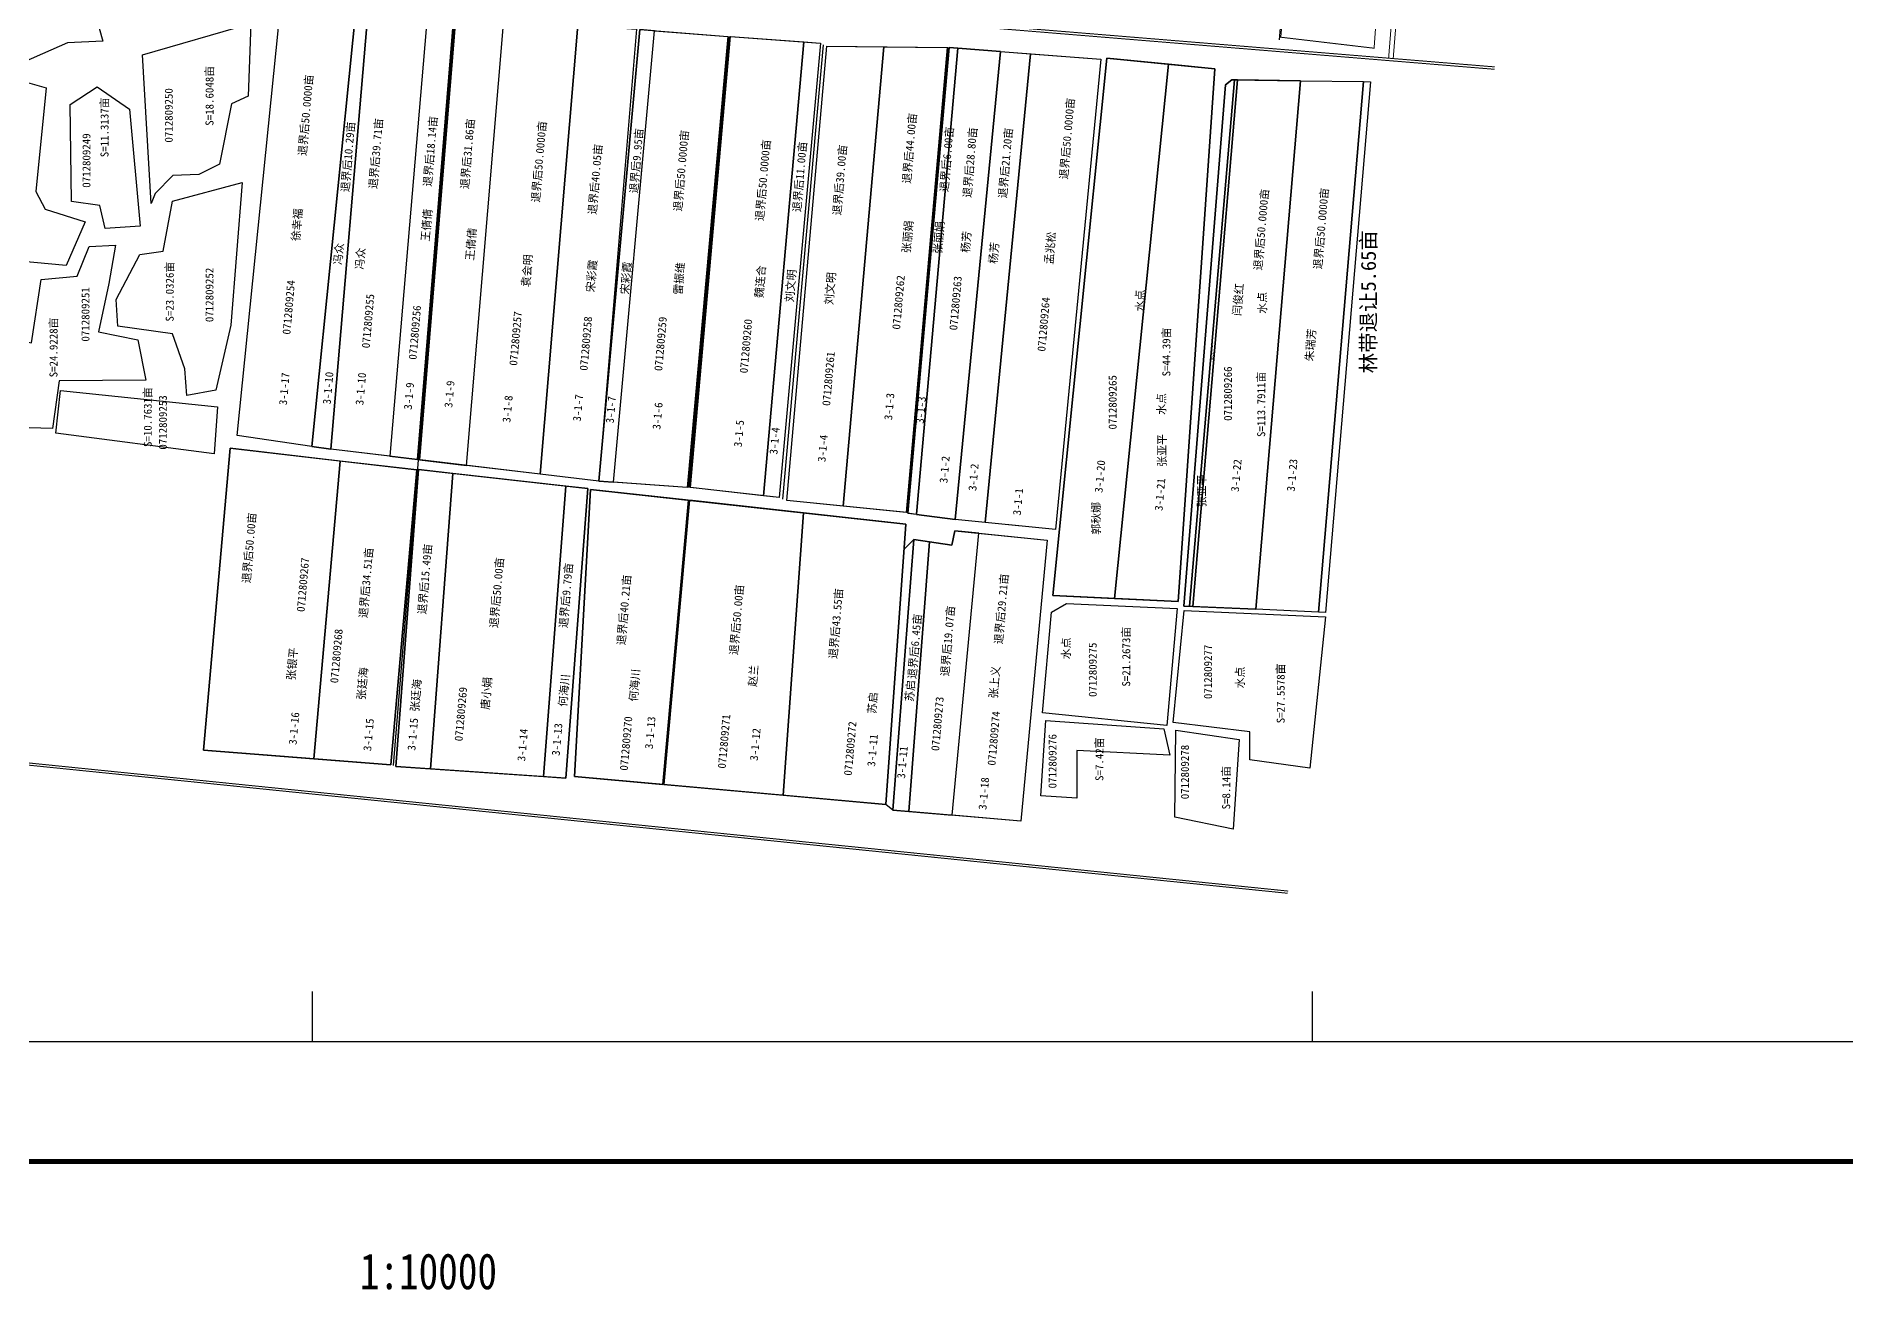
# Model space of a CAD drawing. Extents: x 547420 to 552738, y 4986706 to 4992353.
# Drawn here: x 549724 to 551533, y 4986761 to 4988015 of the extents above; entities that cross this region are included whole.
import ezdxf
from ezdxf.enums import TextEntityAlignment as Align

# ---------------------------------------------------------------- set-up
doc = ezdxf.new("R2010")
doc.units = 0
doc.header["$LTSCALE"] = 10
for name, color, linetype in [('2019-4-4', 7, 'CONTINUOUS'), ('2020-3-23', 4, 'CONTINUOUS'), ('2021年新职工', 4, 'CONTINUOUS'), ('2022年', 4, 'CONTINUOUS'), ('TK', 7, 'CONTINUOUS'), ('出地桩4', 7, 'CONTINUOUS'), ('地号3', 7, 'CONTINUOUS'), ('地籍号8', 7, 'CONTINUOUS'), ('测地框2', 7, 'CONTINUOUS'), ('经营地', 5, 'CONTINUOUS'), ('经营地面积', 5, 'CONTINUOUS'), ('路林渠5', 7, 'CONTINUOUS'), ('身份地1', 7, 'CONTINUOUS'), ('身份地权利人9', 7, 'CONTINUOUS'), ('身份地面积6', 4, 'CONTINUOUS')]:
    doc.layers.add(name, color=color, linetype=linetype)
doc.styles.add('宋体', font='')
doc.styles.get('宋体').set_extended_font_data('SimSun')

msp = doc.modelspace()

# ---------------------------------------------------------------- linework, layer by layer
at = {"layer": '2019-4-4', "color": 2, "linetype": 'Continuous', "flags": 128}
for points in [[(550055.9, 4988045.2), (550044.1, 4988047.1), (549999.5, 4987604.5), (550018.3, 4987601.8)], [(550687.9, 4987999.4), (550645.3, 4988002.7), (550645.3, 4988002.7), (550603.9, 4987536.6), (550604, 4987536.5), (550642.7, 4987531.4)], [(550104.4, 4987580.9), (550027.6, 4987589.8), (550001.3, 4987292), (550078.4, 4987286)], [(550140.5, 4987577.4), (550105.9, 4987581.2), (550083.4, 4987284.4), (550118, 4987282)]]:
    msp.add_lwpolyline(points, close=True, dxfattribs=at)
at = {"layer": '2019-4-4', "color": 2, "linetype": 'Continuous'}
for points in [[(550055.9, 4988045.2), (550115, 4988038), (550077.4, 4987594.7), (550018.3, 4987601.8)], [(550418.2, 4988014.6), (550491.4, 4988009.1), (550451.1, 4987555), (550378.2, 4987563.2)], [(550687.9, 4987999.4), (550717.9, 4987997.1), (550672.6, 4987528.4), (550642.7, 4987531.4)], [(550717.9, 4987997.1), (550788.3, 4987991.8), (550742.9, 4987521.4), (550672.6, 4987528.4)]]:
    msp.add_lwpolyline(points, close=True, dxfattribs=at)
at = {"layer": '2020-3-23', "color": 1, "linetype": 'Continuous', "flags": 128}
for points in [[(550141.4, 4988034.8), (550115, 4988038), (550077.4, 4987594.7), (550105, 4987591.4)], [(550191.3, 4988031.2), (550143.5, 4988034.6), (550107.1, 4987591.1), (550154.1, 4987585.5)], [(550593.4, 4987526.6), (550491, 4987537.9), (550470.8, 4987255.5), (550573.3, 4987246.2)], [(550616.9, 4987509), (550601.2, 4987511.4), (550580.5, 4987240.7), (550596.3, 4987239.3)]]:
    msp.add_lwpolyline(points, close=True, dxfattribs=at)
at = {"layer": '2021年新职工', "color": 1, "linetype": 'Continuous', "flags": 128}
msp.add_lwpolyline([(550491, 4987537.9), (550377, 4987550.6), (550351.5, 4987266.2), (550470.8, 4987255.5)], close=True, dxfattribs=at)
at = {"layer": '2022年', "color": 4, "linetype": 'Continuous', "flags": 128}
for points in [[(550855.9, 4987986.8), (550794.3, 4987992.9), (550740.2, 4987455.2), (550802, 4987452.3)], [(550902.4, 4987982.2), (550855.9, 4987986.8), (550802, 4987452.3), (550865.7, 4987449.3)], [(550921.9, 4987971.2), (550919.5, 4987971.2), (550912.9, 4987966.3), (550871.4, 4987444.7), (550877.1, 4987444.5)], [(550988.1, 4987970.2), (550925.1, 4987971.1), (550880.3, 4987444.3), (550943.2, 4987441.5)], [(550988.1, 4987970.2), (551051, 4987969.4), (551005.9, 4987438.7), (550943.2, 4987441.5)]]:
    msp.add_lwpolyline(points, close=True, dxfattribs=at)
at = {"layer": '2022年', "color": 4, "linetype": 'Continuous'}
msp.add_lwpolyline([(550666.2, 4987517.5), (550734.8, 4987510.5), (550708.2, 4987229.7), (550639.7, 4987235.6)], close=True, dxfattribs=at)
at = {"layer": 'TK', "linetype": 'Continuous'}
for p, q in [((550000, 4987009), (550000, 4987059)), ((551000, 4987009), (551000, 4987059))]:
    msp.add_line(p, q, dxfattribs=at)
at = {"layer": 'TK', "linetype": 'Continuous', "const_width": 5, "flags": 128}
msp.add_lwpolyline([(547496, 4986889), (552736, 4986889), (552736, 4992129), (547496, 4992129)], close=True, dxfattribs=at)
at = {"layer": 'TK', "linetype": 'Continuous', "flags": 128}
msp.add_lwpolyline([(547616, 4987009), (552616, 4987009), (552616, 4992009), (547616, 4992009)], close=True, dxfattribs=at)
at = {"layer": '出地桩4', "color": 2, "linetype": 'Continuous', "flags": 128}
for points in [[(551030.4, 4988767.8), (550966.8, 4988011.2)], [(550107.1, 4987591.1), (550143.5, 4988034.6)], [(550470.4, 4987551.8), (550511.2, 4988006.3)]]:
    msp.add_lwpolyline(points, dxfattribs=at)
for points, elevation in [([(550080.9, 4987285.2), (550142.4, 4988034.7)], 284.2), ([(550105, 4987591.4), (550141.4, 4988034.8)], 284.2), ([(550416.6, 4988014.6), (550376.2, 4987563.3)], 283.8), ([(550376, 4987550.7), (550350.5, 4987266.3)], 283.8), ([(550377, 4987550.6), (550351.5, 4987266.2)], 283.8)]:
    msp.add_lwpolyline(points, dxfattribs=dict(at, elevation=elevation))
at = {"layer": '测地框2', "color": 7, "linetype": 'Continuous'}
msp.add_line((551058.1, 4987969.2), (551012.9, 4987438.4), dxfattribs=at)
at = {"layer": '测地框2', "color": 7, "linetype": 'Continuous', "const_width": 1}
msp.add_lwpolyline([(550978.5, 4988128.7), (551070.1, 4988121.3), (551061.6, 4988002.8), (550968.3, 4988013.8)], close=True, dxfattribs=at)
at = {"layer": '测地框2', "color": 7, "linetype": 'Continuous'}
for points in [[(549546, 4988089.2), (549774.4, 4988067), (549790.4, 4988010), (549755.1, 4988008.2), (549693.8, 4987981.2), (549658.4, 4987979.6), (549654.4, 4988045.9), (549546.8, 4988070.4)], [(550055.9, 4988045.2), (550142.1, 4988034.7), (550324.2, 4988021.9), (550286.4, 4987569.6), (550018.3, 4987601.8)], [(549830.2, 4987996.2), (549938.4, 4988027.5), (549935.6, 4987954.9), (549919.2, 4987947.2), (549907, 4987886.7), (549886.3, 4987876.3), (549860.5, 4987875.6), (549842.9, 4987857.5), (549838.8, 4987847.4)], [(550327.5, 4988021.4), (550415.4, 4988014.5), (550374.6, 4987563.4), (550286.5, 4987569.8)], [(550417.8, 4988014.6), (550507.9, 4988007.9), (550466.6, 4987553.3), (550377.7, 4987563.2)], [(550514.5, 4988005), (550635.3, 4988003.4), (550594.2, 4987538.3), (550474.4, 4987550.3)], [(550687.9, 4987999.4), (550788.3, 4987991.8), (550742.9, 4987521.4), (550642.7, 4987531.4)], [(550794.3, 4987992.9), (550902.4, 4987982.2), (550865.7, 4987449.3), (550740.2, 4987455.2)], [(549540.9, 4987894), (549670, 4987926.3), (549676.6, 4987956), (549705.6, 4987971.1), (549733.8, 4987963.3), (549723.4, 4987859.3), (549732.7, 4987841.7), (549772.6, 4987829), (549753.8, 4987785.3), (549663.7, 4987793.9), (549664.6, 4987821.2), (549669.9, 4987842.8), (549662.7, 4987865), (549561.9, 4987856)], [(549757.8, 4987946.4), (549784.7, 4987964.3), (549817.1, 4987941.8), (549827.6, 4987824.9), (549792.8, 4987822.6), (549787.3, 4987845.4), (549759, 4987849.6)], [(550912.9, 4987966.3), (550919.5, 4987971.2), (550988.1, 4987970.2), (550943.2, 4987441.5), (550871.4, 4987444.7)], [(549860.1, 4987849.9), (549929.7, 4987868.6), (549918.3, 4987725.8), (549903.3, 4987660.8), (549903.3, 4987660.8), (549874.4, 4987655.5), (549874.4, 4987655.5), (549872.5, 4987682.1), (549860.1, 4987717.1), (549805.3, 4987724.6), (549803.7, 4987751.3), (549827.5, 4987796.6), (549850.9, 4987799.9)], [(549728.9, 4987771.3), (549764.6, 4987774.9), (549776.8, 4987804.6), (549803, 4987805.7), (549796.4, 4987767.4), (549786, 4987719), (549825.3, 4987711.2), (549833.4, 4987670.8), (549746.6, 4987669.9), (549740.2, 4987622.5), (549681.3, 4987624.1), (549641.4, 4987652.5), (549640.3, 4987691.6), (549696.6, 4987712.3), (549719.2, 4987708.2)], [(549748, 4987660.5), (549905, 4987644.1), (549901.6, 4987596.9), (549743.5, 4987617.6)], [(549917.6, 4987602.6), (550104.4, 4987580.9), (550078.4, 4987286), (549891, 4987300.6)], [(550105.9, 4987581.2), (550275.5, 4987562.4), (550253.5, 4987272.5), (550083.4, 4987284.4)], [(550601.2, 4987511.4), (550639.4, 4987505.6), (550642.2, 4987519.9), (550734.8, 4987510.5), (550708.2, 4987229.7), (550580.5, 4987240.7)], [(550739, 4987438.7), (550753.9, 4987447.3), (550864.7, 4987442.2), (550854.4, 4987325.2), (550729.9, 4987338)], [(550871.8, 4987440.4), (551012.9, 4987433.8), (550997.3, 4987282.6), (550937.2, 4987290.8), (550937.3, 4987318.8), (550860.8, 4987328.2)]]:
    msp.add_lwpolyline(points, close=True, dxfattribs=at)
at = {"layer": '测地框2', "color": 7, "linetype": 'Continuous', "flags": 128}
for points in [[(549969.1, 4988053.5), (550044.1, 4988047.1), (550055.9, 4988045.2), (550018.3, 4987601.8), (549999.5, 4987604.5), (549924.9, 4987615.3)], [(550636.8, 4988003.4), (550645.3, 4988002.7), (550687.9, 4987999.4), (550642.7, 4987531.4), (550604, 4987536.5), (550595.4, 4987537.7)], [(551051, 4987969.4), (551058.1, 4987969.2), (551012.9, 4987438.4), (551005.9, 4987438.7)], [(550278.2, 4987561.5), (550593.4, 4987526.6), (550573.3, 4987246.2), (550262.1, 4987274.2)]]:
    msp.add_lwpolyline(points, close=True, dxfattribs=at)
at = {"layer": '测地框2', "color": 7}
for points in [[(550733.2, 4987330.3), (550851.5, 4987321.9), (550857.5, 4987295.6), (550764.3, 4987300.4), (550764.3, 4987252.6), (550728.4, 4987255)], [(550863.5, 4987320.7), (550926.8, 4987311.2), (550920.8, 4987221.5), (550862.3, 4987233.5)]]:
    msp.add_lwpolyline(points, close=True, dxfattribs=at)
at = {"layer": '经营地', "color": 5, "linetype": 'Continuous', "flags": 128}
for points in [[(550925.1, 4987971.1), (550921.9, 4987971.2), (550877.1, 4987444.5), (550880.3, 4987444.3)], [(550666.2, 4987517.5), (550642.2, 4987519.9), (550639.4, 4987505.6), (550616.9, 4987509), (550596.3, 4987239.3), (550639.7, 4987235.6)]]:
    msp.add_lwpolyline(points, close=True, dxfattribs=at)
at = {"layer": '路林渠5', "color": 4, "linetype": 'Continuous', "const_width": 1, "flags": 128}
for points, elevation in [([(551271.9, 4990377.7), (551080.7, 4987992.5)], 282.7), ([(551271.9, 4990377.7), (551080.7, 4987992.5)], 282.7), ([(551204.6, 4989596.5), (551076.1, 4987992.8)], 282.9), ([(551204.6, 4989596.5), (551076.1, 4987992.8)], 282.9), ([(549356.8, 4988131.6), (551182.2, 4987981.7)], 283.9), ([(549356.8, 4988131.6), (551182.2, 4987981.7)], 283.9), ([(549357, 4988134), (551182.3, 4987984.1)], 283.6), ([(549357, 4988134), (551182.3, 4987984.1)], 283.6), ([(549290.7, 4987328.9), (550975.3, 4987157.4)], 284.1), ([(549290.8, 4987331.1), (550975.7, 4987159.6)], 284.3)]:
    msp.add_lwpolyline(points, dxfattribs=dict(at, elevation=elevation))
at = {"layer": '路林渠5', "linetype": 'Continuous', "elevation": 284.1, "flags": 128}
msp.add_lwpolyline([(550591.6, 4987501.7), (550601.2, 4987511.4), (550580.5, 4987240.7), (550573.3, 4987246.2)], close=True, dxfattribs=at)
at = {"layer": '身份地1', "color": 1, "linetype": 'Continuous'}
for points in [[(549969.1, 4988053.5), (550044.1, 4988047.1), (549999.5, 4987604.5), (549924.9, 4987615.3)], [(550191.3, 4988031.2), (550265.3, 4988026), (550227.8, 4987576.6), (550154.1, 4987585.5)], [(550265.3, 4988026), (550324.2, 4988021.9), (550286.4, 4987569.6), (550227.8, 4987576.6)], [(550342.1, 4988020.2), (550415.4, 4988014.5), (550374.6, 4987563.4), (550301.1, 4987568.8)], [(550491.4, 4988009.1), (550507.9, 4988007.9), (550466.6, 4987553.3), (550451.1, 4987555)], [(550514.5, 4988005), (550571.3, 4988004.2), (550530.8, 4987544.6), (550474.4, 4987550.3)], [(550571.3, 4988004.2), (550634.8, 4988003.4), (550593.6, 4987538.3), (550530.8, 4987544.6)]]:
    msp.add_lwpolyline(points, close=True, dxfattribs=at)
at = {"layer": '身份地1', "color": 1, "linetype": 'Continuous', "flags": 128}
for points in [[(550044.1, 4988047.1), (550055.9, 4988045.2), (550018.3, 4987601.8), (549999.5, 4987604.5)], [(550342.1, 4988020.2), (550327.5, 4988021.4), (550286.5, 4987569.8), (550301.1, 4987568.8)], [(550645.3, 4988002.7), (550636.8, 4988003.4), (550595.4, 4987537.7), (550603.9, 4987536.6)], [(550027.6, 4987589.8), (549917.6, 4987602.6), (549891, 4987300.6), (550001.3, 4987292)], [(550253.3, 4987564.8), (550140.5, 4987577.4), (550118, 4987282), (550231.2, 4987274.1)], [(550275.5, 4987562.4), (550253.3, 4987564.8), (550231.2, 4987274.1), (550253.5, 4987272.5)], [(550376, 4987550.7), (550278.2, 4987561.5), (550262.1, 4987274.2), (550350.5, 4987266.3)]]:
    msp.add_lwpolyline(points, close=True, dxfattribs=at)

# ---------------------------------------------------------------- texts
at = {"layer": '2019-4-4', "color": 2, "linetype": 'Continuous', "style": '宋体'}
for s, p in [('退界后50.0000亩', (550754.4, 4987912.3)), ('退界后10.29亩', (550035.4, 4987894.1)), ('退界后39.71亩', (550063.3, 4987897.4)), ('退界后50.0000亩', (550450.3, 4987870.8)), ('退界后28.80亩', (550657.4, 4987888.5)), ('退界后21.20亩', (550692.9, 4987887.9)), ('退界后50.0000亩', (551008.4, 4987822.3)), ('杨芳', (550653.4, 4987809.1)), ('孟兆松', (550737.5, 4987802.9)), ('冯众', (550025.9, 4987797.1)), ('冯众', (550047.5, 4987792.4)), ('杨芳', (550681.2, 4987798.1)), ('魏连合', (550447.5, 4987769.3)), ('退界后34.51亩', (550053.5, 4987468)), ('退界后15.49亩', (550112.3, 4987471.7)), ('张廷海', (550049.8, 4987367.2)), ('张廷海', (550103.3, 4987355.4))]:
    msp.add_text(s, height=8, rotation=85, dxfattribs=at).set_placement(p, align=Align.MIDDLE)
for s, p in [('3-1-10', (550018.2, 4987646.2, 282.1)), ('3-1-10', (550050.9, 4987645.4, 282.1)), ('3-1-5', (550429.3, 4987603.4, 282.1)), ('3-1-2', (550634.9, 4987567.4, 282.1)), ('3-1-2', (550663.8, 4987559.7, 282.1)), ('3-1-20', (550790, 4987557.8, 282.1)), ('3-1-22', (550926.3, 4987558.7, 282.1)), ('3-1-23', (550982.2, 4987559.1, 282.1)), ('3-1-21', (550850, 4987539.7, 282.1)), ('3-1-1', (550708.3, 4987535.2, 282.1)), ('3-1-15', (550058.7, 4987299.4, 282.1)), ('3-1-15', (550102.9, 4987299.9, 282.1)), ('3-1-12', (550445.3, 4987289.7, 282.1))]:
    msp.add_text(s, height=8, rotation=85, dxfattribs=at).set_placement(p)
at = {"layer": '2020-3-23', "color": 1, "linetype": 'Continuous', "style": '宋体'}
for s, p in [('王倩倩', (550113.9, 4987825.9)), ('王倩倩', (550158.4, 4987806.8)), ('苏启', (550597.4, 4987360)), ('苏启', (550559.9, 4987347.9))]:
    msp.add_text(s, height=8, rotation=85, dxfattribs=at).set_placement(p, align=Align.MIDDLE)
at = {"layer": '2021年新职工', "color": 1, "linetype": 'Continuous', "style": '宋体'}
for s, p in [('退界后50.0000亩', (550948.6, 4987821.4)), ('退界后50.00亩', (550424, 4987431)), ('赵兰', (550440.6, 4987375.1))]:
    msp.add_text(s, height=8, rotation=85, dxfattribs=at).set_placement(p, align=Align.MIDDLE)
at = {"layer": '2022年', "color": 4, "linetype": 'Continuous', "style": '宋体'}
for s, rotation, p in [('闫俊红', 85, (550925.4, 4987751.4)), ('朱瑞芳 ', 85, (550998, 4987708.7)), ('张亚平', 90, (550849.4, 4987600.4)), ('张亚平', 90, (550889.1, 4987559.9)), ('郭秋娜', 90, (550783.5, 4987532.5)), ('张上义', 85, (550681.9, 4987368.6, 284.1))]:
    msp.add_text(s, height=8, rotation=rotation, dxfattribs=at).set_placement(p, align=Align.MIDDLE)
at = {"layer": 'TK', "linetype": 'Continuous', "style": '宋体', "width": 0.8}
msp.add_text('1:10000', height=36, dxfattribs=at).set_placement((550116, 4986779), align=Align.MIDDLE)
at = {"layer": '地号3', "color": 7, "linetype": 'Continuous', "style": '宋体'}
for p in [(550827.2, 4987750.3), (550949.6, 4987748), (550848.8, 4987646.9), (550753.4, 4987402.4), (550927.4, 4987373.2)]:
    msp.add_text('水点', height=8, rotation=90, dxfattribs=at).set_placement(p, align=Align.MIDDLE)
for s, p in [('3-1-17', (549974.4, 4987645.4, 282.1)), ('3-1-9', (550099.3, 4987640.9, 282.1)), ('3-1-9', (550139.8, 4987642.8, 282.1)), ('3-1-8', (550197.9, 4987628, 282.1)), ('3-1-7', (550268.3, 4987629.1, 282.1)), ('3-1-3', (550579.6, 4987630.4, 282.1)), ('3-1-7', (550301.2, 4987627.2, 282.1)), ('3-1-6', (550347.9, 4987621, 282.1)), ('3-1-3', (550611.2, 4987627, 282.1)), ('3-1-4', (550464.9, 4987596.1, 282.1)), ('3-1-4', (550513, 4987588.6, 282.1)), ('3-1-16', (549984.1, 4987305.7, 282.1)), ('3-1-13', (550340.3, 4987301.4, 282.1)), ('3-1-14', (550212.7, 4987289.2, 282.1)), ('3-1-13', (550247.2, 4987294.7, 282.1)), ('3-1-11', (550562.6, 4987283.8, 282.1)), ('3-1-11', (550592.5, 4987271.8, 282.1)), ('3-1-18', (550673.9, 4987240.6, 282.1))]:
    msp.add_text(s, height=8, rotation=85, dxfattribs=at).set_placement(p)
at = {"layer": '地籍号8', "color": 1, "linetype": 'Continuous', "style": '宋体'}
for s, rotation, p in [('0712809250', 90, (549860.3, 4987908.4, 282.9)), ('0712809249', 90, (549778, 4987863.2, 282.9)), ('0712809252', 90, (549901, 4987728.8, 282.9)), ('0712809254', 85, (549977.9, 4987716.1, 282.9)), ('0712809262', 85, (550587.6, 4987721.1, 282.9)), ('0712809263', 85, (550644.7, 4987720.3, 282.9)), ('0712809251', 90, (549777, 4987709.3, 282.9)), ('0712809255', 85, (550057.2, 4987702.4, 282.9)), ('0712809264', 85, (550732.8, 4987699.1, 282.9)), ('0712809256', 85, (550104, 4987690.9, 282.9)), ('0712809257', 85, (550204.7, 4987684.9, 282.9)), ('0712809258', 85, (550275, 4987679.9, 282.9)), ('0712809259', 85, (550349.7, 4987679.6, 282.9)), ('0712809260', 85, (550435.1, 4987677.3, 282.9)), ('0712809261', 85, (550517.6, 4987644.7, 282.9)), ('0712809265', 90, (550804.1, 4987621.4, 282.9)), ('0712809266', 90, (550919.4, 4987630, 282.9)), ('0712809253', 90, (549854.4, 4987601.2, 282.9)), ('0712809267', 85, (549992.1, 4987438.6, 282.9)), ('0712809268', 85, (550025.6, 4987367.3, 282.9)), ('0712809275', 90, (550784.2, 4987353.8, 282.9)), ('0712809277', 90, (550899.5, 4987351.7, 282.9)), ('0712809269', 85, (550150, 4987309.2, 282.9)), ('0712809273', 85, (550626.6, 4987299.5, 282.9)), ('0712809270', 85, (550315.2, 4987279.8, 282.9)), ('0712809271', 85, (550413.2, 4987281.9, 282.9)), ('0712809274', 85, (550682.9, 4987284.9, 282.9)), ('0712809272', 85, (550539.3, 4987274.8, 282.9)), ('0712809276', 90, (550744, 4987262.3, 282.9)), ('0712809278', 90, (550876.4, 4987251.5, 282.9))]:
    msp.add_text(s, height=8, rotation=rotation, dxfattribs=at).set_placement(p)
at = {"layer": '测地框2', "color": 2, "linetype": 'Continuous', "style": '宋体'}
msp.add_text('林带退让5.65亩', height=15, rotation=90, dxfattribs=at).set_placement((551063.4, 4987677.6))
at = {"layer": '经营地', "color": 5, "linetype": 'Continuous', "style": '宋体'}
msp.add_text('经营地2.53亩', height=2, rotation=91.0237, dxfattribs=at).set_placement((550900.8, 4987690.8))
msp.add_text('退界后19.07亩', height=8, rotation=85, dxfattribs=at).set_placement((550635.1, 4987409.8), align=Align.MIDDLE)
at = {"layer": '经营地面积', "color": 5, "linetype": 'Continuous', "style": '宋体'}
for s, p in [('S=18.6048亩', (549896.8, 4987955.2)), ('S=11.3137亩', (549791.8, 4987923.7)), ('S=23.0326亩', (549857, 4987759.3)), ('S=24.9228亩', (549740.8, 4987703.5)), ('S=44.39亩', (550853.6, 4987699)), ('S=113.7911亩', (550948.4, 4987646.5)), ('S=10.7631亩', (549835, 4987633.8)), ('S=21.2673亩', (550813.4, 4987394.1)), ('S=27.5578亩', (550967.9, 4987357.4)), ('S=7.42亩', (550786.6, 4987291.6)), ('S=8.14亩', (550913.4, 4987263.1))]:
    msp.add_text(s, height=8, rotation=90, dxfattribs=at).set_placement(p, align=Align.MIDDLE)
at = {"layer": '身份地权利人9', "color": 7, "linetype": 'Continuous', "style": '宋体'}
for s, p in [('徐幸福', (549984.3, 4987826.2)), ('张丽娟', (550594.9, 4987814.1)), ('张丽娟', (550626.1, 4987813.5)), ('袁会明', (550214.4, 4987780.2)), ('宋彩霞', (550278.9, 4987775)), ('宋彩霞', (550313.3, 4987772.9)), ('雷振维', (550366.6, 4987772.5)), ('刘文明', (550478, 4987765.2)), ('刘文明', (550517.5, 4987762.4)), ('张银平', (549979.6, 4987386.8)), ('唐小娟', (550173.7, 4987357.5)), ('何海川', (550251.4, 4987360.3)), ('何海川', (550321.9, 4987365.5))]:
    msp.add_text(s, height=8, rotation=85, dxfattribs=at).set_placement(p, align=Align.MIDDLE)
at = {"layer": '身份地面积6', "color": 1, "linetype": 'Continuous', "style": '宋体'}
for s, p in [('退界后50.0000亩', (549993.1, 4987935.8)), ('退界后18.14亩', (550117.7, 4987899.6)), ('退界后31.86亩', (550154.9, 4987897.2)), ('退界后50.0000亩', (550226.3, 4987889.3)), ('退界后44.00亩', (550596.9, 4987902.6)), ('退界后9.95亩', (550323.8, 4987890.1)), ('退界后50.0000亩', (550368.5, 4987880.2)), ('退界后11.00亩', (550487.1, 4987874.2)), ('退界后6.00亩', (550634.1, 4987891.6)), ('退界后40.05亩', (550282.6, 4987871.6)), ('退界后39.00亩', (550527.2, 4987870.9)), ('退界后50.00亩', (549936.6, 4987502.9)), ('退界后50.00亩', (550184.1, 4987458.1)), ('退界后9.79亩', (550253.4, 4987455.3)), ('退界后40.21亩', (550311.4, 4987440.9)), ('退界后29.21亩', (550688.7, 4987441.9)), ('退界后43.55亩', (550523.3, 4987427.2)), ('退界后6.45亩', (550602.1, 4987404.4))]:
    msp.add_text(s, height=8, rotation=85, dxfattribs=at).set_placement(p, align=Align.MIDDLE)

doc.saveas('drawing.dxf')
